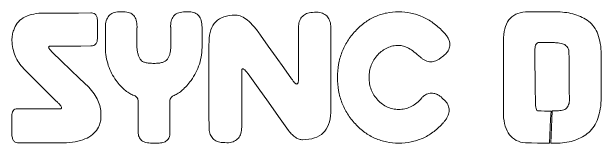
# Model space of a CAD drawing. Header units: millimetres. Extents: x 8 to 95, y 4 to 126.
# Drawn here: x 84.06 to 92.55, y 42.57 to 44.46 of the extents above; entities that cross this region are included whole.
import ezdxf

# ---------------------------------------------------------------- set-up
doc = ezdxf.new("R2010")
doc.units = ezdxf.units.MM
doc.header["$MEASUREMENT"] = 0
doc.layers.add('text outlines', color=7, linetype='Continuous', lineweight=0)

# ---------------------------------------------------------------- blocks, each defined once
blk = doc.blocks.new('Block_4')
at = {"layer": 'text outlines', "color": 7, "lineweight": 9}
for points, knots in [([(84.6148, 43.9636), (84.6103, 43.9634), (84.6063, 43.9629), (84.6029, 43.9622), (84.5995, 43.9614), (84.5966, 43.9603), (84.5944, 43.9589), (84.5921, 43.9575), (84.5904, 43.9558), (84.5893, 43.9538), (84.5882, 43.9517), (84.5876, 43.9494), (84.5876, 43.9467), (84.5876, 43.943), (84.5887, 43.9387), (84.5909, 43.9339), (84.5931, 43.9291), (84.5964, 43.9237), (84.6007, 43.9177), (84.6051, 43.9117), (84.6106, 43.9051), (84.6171, 43.898), (84.6236, 43.8908), (84.6313, 43.8831), (84.64, 43.8747), (84.64, 43.8747), (84.7716, 43.7485), (84.7716, 43.7485), (84.7716, 43.7485), (84.9032, 43.6224), (84.9032, 43.6224), (84.9032, 43.6224), (85.0348, 43.4962), (85.0348, 43.4962), (85.0348, 43.4962), (85.1664, 43.37), (85.1664, 43.37), (85.1955, 43.3392), (85.221, 43.308), (85.2428, 43.2765), (85.2646, 43.245), (85.2828, 43.2131), (85.2974, 43.1809), (85.3119, 43.1487), (85.3228, 43.1162), (85.3301, 43.0833), (85.3374, 43.0505), (85.341, 43.0173), (85.341, 42.9838), (85.341, 42.9838), (85.341, 42.9823), (85.341, 42.9823), (85.341, 42.9823), (85.341, 42.9807), (85.341, 42.9807), (85.341, 42.9807), (85.341, 42.9792), (85.341, 42.9792), (85.341, 42.9792), (85.341, 42.9776), (85.341, 42.9776), (85.341, 42.9776), (85.3408, 42.9665), (85.3408, 42.9665), (85.3408, 42.9665), (85.3405, 42.9554), (85.3405, 42.9554), (85.3405, 42.9554), (85.3403, 42.9443), (85.3403, 42.9443), (85.3403, 42.9443), (85.34, 42.9332), (85.34, 42.9332), (85.34, 42.9212), (85.3393, 42.9094), (85.3379, 42.8978), (85.3365, 42.8861), (85.3345, 42.8747), (85.3317, 42.8634), (85.3289, 42.8521), (85.3253, 42.841), (85.3211, 42.8301), (85.3169, 42.8191), (85.3119, 42.8084), (85.3062, 42.7978), (85.2894, 42.7639), (85.2671, 42.7338), (85.2395, 42.7075), (85.2119, 42.6811), (85.179, 42.6585), (85.1407, 42.6396), (85.1024, 42.6208), (85.0587, 42.6057), (85.0097, 42.5943), (84.9607, 42.5829), (84.9064, 42.5753), (84.8467, 42.5714), (84.8467, 42.5714), (84.6723, 42.5717), (84.6723, 42.5717), (84.6723, 42.5717), (84.4979, 42.5719), (84.4979, 42.5719), (84.4979, 42.5719), (84.3234, 42.5722), (84.3234, 42.5722), (84.3234, 42.5722), (84.149, 42.5725), (84.149, 42.5725), (84.149, 42.5725), (84.1466, 42.5725), (84.1466, 42.5725), (84.1466, 42.5725), (84.1442, 42.5725), (84.1442, 42.5725), (84.1442, 42.5725), (84.1418, 42.5725), (84.1418, 42.5725), (84.1418, 42.5725), (84.1394, 42.5725), (84.1394, 42.5725), (84.1256, 42.5725), (84.1135, 42.5756), (84.1032, 42.5818), (84.0928, 42.5881), (84.0841, 42.5975), (84.0772, 42.61), (84.0703, 42.6225), (84.0651, 42.6381), (84.0616, 42.6569), (84.0581, 42.6757), (84.0564, 42.6976), (84.0564, 42.7227), (84.0564, 42.7227), (84.0564, 42.7774), (84.0564, 42.7774), (84.0564, 42.7774), (84.0564, 42.8322), (84.0564, 42.8322), (84.0564, 42.8322), (84.0564, 42.887), (84.0564, 42.887), (84.0564, 42.887), (84.0564, 42.9418), (84.0564, 42.9418), (84.0564, 42.9617), (84.058, 42.9791), (84.0614, 42.994), (84.0648, 43.009), (84.0698, 43.0214), (84.0765, 43.0314), (84.0832, 43.0414), (84.0915, 43.0488), (84.1016, 43.0538), (84.1116, 43.0588), (84.1233, 43.0613), (84.1366, 43.0613), (84.1366, 43.0613), (84.1408, 43.0613), (84.1408, 43.0613), (84.1408, 43.0613), (84.1449, 43.0613), (84.1449, 43.0613), (84.1449, 43.0613), (84.149, 43.0613), (84.149, 43.0613), (84.149, 43.0613), (84.1532, 43.0613), (84.1532, 43.0613), (84.1532, 43.0613), (84.3031, 43.0611), (84.3031, 43.0611), (84.3031, 43.0611), (84.4531, 43.0608), (84.4531, 43.0608), (84.4531, 43.0608), (84.603, 43.0605), (84.603, 43.0605), (84.603, 43.0605), (84.753, 43.0603), (84.753, 43.0603), (84.7565, 43.0605), (84.7596, 43.0609), (84.7622, 43.0617), (84.7648, 43.0624), (84.767, 43.0634), (84.7688, 43.0647), (84.7705, 43.066), (84.7718, 43.0676), (84.7727, 43.0695), (84.7736, 43.0714), (84.774, 43.0736), (84.774, 43.0761), (84.774, 43.0805), (84.7723, 43.0858), (84.7691, 43.092), (84.7658, 43.0982), (84.7608, 43.1053), (84.7543, 43.1133), (84.7477, 43.1214), (84.7394, 43.1303), (84.7295, 43.1401), (84.7196, 43.1499), (84.708, 43.1606), (84.6947, 43.1723), (84.6947, 43.1723), (84.5781, 43.2886), (84.5781, 43.2886), (84.5781, 43.2886), (84.4615, 43.405), (84.4615, 43.405), (84.4615, 43.405), (84.3449, 43.5213), (84.3449, 43.5213), (84.3449, 43.5213), (84.2283, 43.6377), (84.2283, 43.6377), (84.2016, 43.6652), (84.178, 43.6944), (84.1576, 43.7251), (84.1372, 43.7558), (84.1199, 43.7881), (84.1058, 43.822), (84.0916, 43.8558), (84.0806, 43.8913), (84.0727, 43.9283), (84.0648, 43.9654), (84.0601, 44.004), (84.0584, 44.0442), (84.0584, 44.0581), (84.059, 44.0716), (84.06, 44.0848), (84.061, 44.0979), (84.0626, 44.1107), (84.0647, 44.1232), (84.0668, 44.1356), (84.0694, 44.1477), (84.0725, 44.1594), (84.0757, 44.1711), (84.0794, 44.1824), (84.0836, 44.1934), (84.0958, 44.2311), (84.1134, 44.2645), (84.1363, 44.2936), (84.1592, 44.3226), (84.1875, 44.3474), (84.2211, 44.3678), (84.2548, 44.3883), (84.2938, 44.4044), (84.3381, 44.4162), (84.3825, 44.428), (84.4322, 44.4355), (84.4873, 44.4387), (84.4873, 44.4387), (84.6641, 44.4389), (84.6641, 44.4389), (84.6641, 44.4389), (84.8408, 44.4392), (84.8408, 44.4392), (84.8408, 44.4392), (85.0175, 44.4394), (85.0175, 44.4394), (85.0175, 44.4394), (85.1943, 44.4397), (85.1943, 44.4397), (85.1943, 44.4397), (85.197, 44.4397), (85.197, 44.4397), (85.197, 44.4397), (85.1996, 44.4397), (85.1996, 44.4397), (85.1996, 44.4397), (85.2023, 44.4397), (85.2023, 44.4397), (85.2023, 44.4397), (85.205, 44.4397), (85.205, 44.4397), (85.2193, 44.4397), (85.2318, 44.4374), (85.2425, 44.4327), (85.2532, 44.4281), (85.2622, 44.4211), (85.2693, 44.4118), (85.2764, 44.4024), (85.2818, 44.3908), (85.2854, 44.3768), (85.289, 44.3628), (85.2907, 44.3464), (85.2907, 44.3277), (85.2907, 44.3277), (85.2907, 44.3238), (85.2907, 44.3238), (85.2907, 44.3238), (85.2907, 44.3198), (85.2907, 44.3198), (85.2907, 44.3198), (85.2907, 44.3159), (85.2907, 44.3159), (85.2907, 44.3159), (85.2907, 44.3119), (85.2907, 44.3119), (85.2907, 44.3119), (85.2906, 44.2595), (85.2906, 44.2595), (85.2906, 44.2595), (85.2904, 44.2072), (85.2904, 44.2072), (85.2904, 44.2072), (85.2902, 44.1548), (85.2902, 44.1548), (85.2902, 44.1548), (85.2901, 44.1024), (85.2901, 44.1024), (85.2901, 44.1005), (85.2902, 44.0985), (85.2903, 44.0966), (85.2904, 44.0947), (85.2905, 44.0928), (85.2905, 44.091), (85.2906, 44.0891), (85.2906, 44.0873), (85.2907, 44.0855), (85.2907, 44.0837), (85.2907, 44.0818), (85.2907, 44.08), (85.2907, 44.0608), (85.2888, 44.044), (85.2848, 44.0296), (85.2808, 44.0152), (85.2749, 44.0031), (85.2669, 43.9935), (85.259, 43.9839), (85.249, 43.9767), (85.2371, 43.9719), (85.2252, 43.967), (85.2113, 43.9646), (85.1953, 43.9646), (85.1953, 43.9646), (85.0502, 43.9644), (85.0502, 43.9644), (85.0502, 43.9644), (84.9051, 43.9641), (84.9051, 43.9641), (84.9051, 43.9641), (84.7599, 43.9639), (84.7599, 43.9639), (84.7599, 43.9639), (84.6148, 43.9636), (84.6148, 43.9636)], [0, 0, 0, 0, 1, 1, 1, 2, 2, 2, 3, 3, 3, 4, 4, 4, 5, 5, 5, 6, 6, 6, 7, 7, 7, 8, 8, 8, 9, 9, 9, 10, 10, 10, 11, 11, 11, 12, 12, 12, 13, 13, 13, 14, 14, 14, 15, 15, 15, 16, 16, 16, 17, 17, 17, 18, 18, 18, 19, 19, 19, 20, 20, 20, 21, 21, 21, 22, 22, 22, 23, 23, 23, 24, 24, 24, 25, 25, 25, 26, 26, 26, 27, 27, 27, 28, 28, 28, 29, 29, 29, 30, 30, 30, 31, 31, 31, 32, 32, 32, 33, 33, 33, 34, 34, 34, 35, 35, 35, 36, 36, 36, 37, 37, 37, 38, 38, 38, 39, 39, 39, 40, 40, 40, 41, 41, 41, 42, 42, 42, 43, 43, 43, 44, 44, 44, 45, 45, 45, 46, 46, 46, 47, 47, 47, 48, 48, 48, 49, 49, 49, 50, 50, 50, 51, 51, 51, 52, 52, 52, 53, 53, 53, 54, 54, 54, 55, 55, 55, 56, 56, 56, 57, 57, 57, 58, 58, 58, 59, 59, 59, 60, 60, 60, 61, 61, 61, 62, 62, 62, 63, 63, 63, 64, 64, 64, 65, 65, 65, 66, 66, 66, 67, 67, 67, 68, 68, 68, 69, 69, 69, 70, 70, 70, 71, 71, 71, 72, 72, 72, 73, 73, 73, 74, 74, 74, 75, 75, 75, 76, 76, 76, 77, 77, 77, 78, 78, 78, 79, 79, 79, 80, 80, 80, 81, 81, 81, 82, 82, 82, 83, 83, 83, 84, 84, 84, 85, 85, 85, 86, 86, 86, 87, 87, 87, 88, 88, 88, 89, 89, 89, 90, 90, 90, 91, 91, 91, 92, 92, 92, 93, 93, 93, 94, 94, 94, 95, 95, 95, 96, 96, 96, 97, 97, 97, 98, 98, 98, 99, 99, 99, 100, 100, 100, 101, 101, 101, 102, 102, 102, 103, 103, 103, 104, 104, 104, 105, 105, 105, 106, 106, 106, 107, 107, 107, 108, 108, 108, 109, 109, 109, 110, 110, 110, 111, 111, 111, 112, 112, 112, 113, 113, 113, 114, 114, 114, 115, 115, 115, 116, 116, 116, 116]), ([(86.079, 42.5659), (86.0455, 42.5659), (86.0162, 42.5693), (85.9911, 42.5759), (85.966, 42.5826), (85.945, 42.5926), (85.9283, 42.6059), (85.9116, 42.6193), (85.899, 42.6359), (85.8907, 42.6559), (85.8823, 42.6759), (85.8781, 42.6992), (85.8781, 42.7258), (85.8781, 42.7258), (85.8781, 42.839), (85.8781, 42.839), (85.8781, 42.839), (85.8781, 42.9523), (85.8781, 42.9523), (85.8781, 42.9523), (85.8781, 43.0655), (85.8781, 43.0655), (85.8781, 43.0655), (85.8781, 43.1788), (85.8781, 43.1788), (85.877, 43.1886), (85.8746, 43.1976), (85.871, 43.2059), (85.8673, 43.2141), (85.8624, 43.2215), (85.8562, 43.2281), (85.85, 43.2347), (85.8425, 43.2405), (85.8338, 43.2455), (85.825, 43.2505), (85.815, 43.2547), (85.8037, 43.258), (85.7831, 43.2665), (85.7626, 43.2772), (85.7422, 43.2901), (85.7218, 43.3031), (85.7015, 43.3183), (85.6813, 43.3358), (85.6611, 43.3532), (85.641, 43.3729), (85.6209, 43.3949), (85.6009, 43.4169), (85.581, 43.4411), (85.5612, 43.4675), (85.5364, 43.5008), (85.5145, 43.5356), (85.4957, 43.572), (85.4768, 43.6083), (85.4609, 43.6461), (85.448, 43.6854), (85.435, 43.7247), (85.4251, 43.7655), (85.418, 43.8079), (85.411, 43.8502), (85.4069, 43.8941), (85.4058, 43.9395), (85.4058, 43.9395), (85.4058, 44.0119), (85.4058, 44.0119), (85.4058, 44.0119), (85.4058, 44.0843), (85.4058, 44.0843), (85.4058, 44.0843), (85.4058, 44.1568), (85.4058, 44.1568), (85.4058, 44.1568), (85.4058, 44.2292), (85.4058, 44.2292), (85.4058, 44.2669), (85.4099, 44.2999), (85.4182, 44.3282), (85.4265, 44.3565), (85.4389, 44.3801), (85.4555, 44.399), (85.472, 44.4178), (85.4927, 44.432), (85.5176, 44.4414), (85.5424, 44.4508), (85.5714, 44.4556), (85.6046, 44.4556), (85.6046, 44.4556), (85.6208, 44.4556), (85.6208, 44.4556), (85.6208, 44.4556), (85.637, 44.4556), (85.637, 44.4556), (85.637, 44.4556), (85.6532, 44.4556), (85.6532, 44.4556), (85.6532, 44.4556), (85.6694, 44.4556), (85.6694, 44.4556), (85.7014, 44.4556), (85.7294, 44.4511), (85.7535, 44.4422), (85.7775, 44.4332), (85.7975, 44.4199), (85.8135, 44.402), (85.8296, 44.3841), (85.8416, 44.3618), (85.8496, 44.3349), (85.8576, 44.3081), (85.8616, 44.2768), (85.8616, 44.2409), (85.8616, 44.2381), (85.8616, 44.2352), (85.8615, 44.2323), (85.8615, 44.2295), (85.8614, 44.2266), (85.8613, 44.2237), (85.8613, 44.2207), (85.8611, 44.2178), (85.861, 44.2149), (85.8609, 44.212), (85.8607, 44.2091), (85.8606, 44.2061), (85.8606, 44.2061), (85.8606, 44.1429), (85.8606, 44.1429), (85.8606, 44.1429), (85.8606, 44.0797), (85.8606, 44.0797), (85.8606, 44.0797), (85.8606, 44.0165), (85.8606, 44.0165), (85.8606, 44.0165), (85.8606, 43.9533), (85.8606, 43.9533), (85.8613, 43.9336), (85.8629, 43.915), (85.8655, 43.8973), (85.8681, 43.8797), (85.8716, 43.863), (85.8761, 43.8473), (85.8806, 43.8316), (85.8861, 43.8169), (85.8925, 43.8031), (85.8989, 43.7894), (85.9063, 43.7766), (85.9147, 43.7648), (85.9208, 43.7564), (85.9293, 43.749), (85.9404, 43.7427), (85.9514, 43.7363), (85.9649, 43.7311), (85.9808, 43.7268), (85.9968, 43.7226), (86.0152, 43.7194), (86.0361, 43.7173), (86.057, 43.7152), (86.0804, 43.7142), (86.1062, 43.7142), (86.1309, 43.7142), (86.1534, 43.7153), (86.1737, 43.7176), (86.194, 43.7199), (86.2121, 43.7233), (86.2279, 43.7279), (86.2437, 43.7324), (86.2574, 43.7381), (86.2688, 43.745), (86.2802, 43.7518), (86.2894, 43.7598), (86.2964, 43.7689), (86.3044, 43.7797), (86.3115, 43.7913), (86.3176, 43.8038), (86.3238, 43.8163), (86.329, 43.8297), (86.3332, 43.8439), (86.3375, 43.8581), (86.3408, 43.8732), (86.3432, 43.8891), (86.3455, 43.905), (86.3469, 43.9218), (86.3474, 43.9395), (86.3474, 43.9395), (86.3474, 44.0064), (86.3474, 44.0064), (86.3474, 44.0064), (86.3474, 44.0733), (86.3474, 44.0733), (86.3474, 44.0733), (86.3474, 44.1402), (86.3474, 44.1402), (86.3474, 44.1402), (86.3474, 44.2072), (86.3474, 44.2072), (86.3473, 44.2112), (86.3472, 44.2152), (86.3471, 44.2192), (86.347, 44.2231), (86.3469, 44.2271), (86.3469, 44.2309), (86.3468, 44.2348), (86.3468, 44.2386), (86.3467, 44.2424), (86.3467, 44.2462), (86.3467, 44.25), (86.3467, 44.2537), (86.3467, 44.2873), (86.351, 44.3168), (86.3597, 44.342), (86.3684, 44.3673), (86.3814, 44.3883), (86.3988, 44.4051), (86.4162, 44.4219), (86.4379, 44.4346), (86.464, 44.443), (86.49, 44.4514), (86.5204, 44.4556), (86.5551, 44.4556), (86.5551, 44.4556), (86.5698, 44.4556), (86.5698, 44.4556), (86.5698, 44.4556), (86.5846, 44.4556), (86.5846, 44.4556), (86.5846, 44.4556), (86.5993, 44.4556), (86.5993, 44.4556), (86.5993, 44.4556), (86.614, 44.4556), (86.614, 44.4556), (86.6448, 44.4556), (86.6717, 44.4509), (86.6947, 44.4417), (86.7178, 44.4324), (86.7371, 44.4185), (86.7525, 44.4), (86.7679, 44.3815), (86.7794, 44.3583), (86.7871, 44.3306), (86.7948, 44.3028), (86.7987, 44.2704), (86.7987, 44.2333), (86.7987, 44.2333), (86.7987, 44.2265), (86.7987, 44.2265), (86.7987, 44.2265), (86.7987, 44.2197), (86.7987, 44.2197), (86.7987, 44.2197), (86.7987, 44.2129), (86.7987, 44.2129), (86.7987, 44.2129), (86.7987, 44.2061), (86.7987, 44.2061), (86.7987, 44.2061), (86.7991, 44.1497), (86.7991, 44.1497), (86.7991, 44.1497), (86.7995, 44.0933), (86.7995, 44.0933), (86.7995, 44.0933), (86.8, 44.0369), (86.8, 44.0369), (86.8, 44.0369), (86.8004, 43.9805), (86.8004, 43.9805), (86.8004, 43.931), (86.797, 43.8832), (86.7904, 43.8371), (86.7837, 43.791), (86.7737, 43.7466), (86.7603, 43.704), (86.747, 43.6613), (86.7303, 43.6204), (86.7103, 43.5811), (86.6903, 43.5419), (86.6669, 43.5044), (86.6402, 43.4685), (86.6198, 43.4407), (86.5994, 43.4154), (86.579, 43.3925), (86.5587, 43.3696), (86.5383, 43.3493), (86.518, 43.3314), (86.4977, 43.3135), (86.4774, 43.2981), (86.4572, 43.2852), (86.437, 43.2723), (86.4168, 43.2618), (86.3966, 43.2539), (86.3878, 43.2512), (86.3799, 43.2475), (86.3729, 43.2427), (86.3659, 43.2378), (86.3598, 43.2319), (86.3545, 43.225), (86.3493, 43.218), (86.345, 43.2099), (86.3415, 43.2008), (86.3381, 43.1917), (86.3356, 43.1815), (86.3339, 43.1702), (86.3339, 43.1702), (86.3344, 43.0588), (86.3344, 43.0588), (86.3344, 43.0588), (86.335, 42.9475), (86.335, 42.9475), (86.335, 42.9475), (86.3355, 42.8361), (86.3355, 42.8361), (86.3355, 42.8361), (86.336, 42.7247), (86.336, 42.7247), (86.336, 42.7247), (86.336, 42.7221), (86.336, 42.7221), (86.336, 42.7221), (86.336, 42.7194), (86.336, 42.7194), (86.336, 42.7194), (86.336, 42.7167), (86.336, 42.7167), (86.336, 42.7167), (86.336, 42.7141), (86.336, 42.7141), (86.336, 42.6894), (86.3323, 42.6679), (86.3248, 42.6493), (86.3174, 42.6308), (86.3062, 42.6154), (86.2913, 42.603), (86.2764, 42.5907), (86.2578, 42.5814), (86.2354, 42.5752), (86.2131, 42.569), (86.187, 42.5659), (86.1572, 42.5659), (86.1572, 42.5659), (86.1376, 42.5659), (86.1376, 42.5659), (86.1376, 42.5659), (86.1181, 42.5659), (86.1181, 42.5659), (86.1181, 42.5659), (86.0985, 42.5659), (86.0985, 42.5659), (86.0985, 42.5659), (86.079, 42.5659), (86.079, 42.5659)], [0, 0, 0, 0, 1, 1, 1, 2, 2, 2, 3, 3, 3, 4, 4, 4, 5, 5, 5, 6, 6, 6, 7, 7, 7, 8, 8, 8, 9, 9, 9, 10, 10, 10, 11, 11, 11, 12, 12, 12, 13, 13, 13, 14, 14, 14, 15, 15, 15, 16, 16, 16, 17, 17, 17, 18, 18, 18, 19, 19, 19, 20, 20, 20, 21, 21, 21, 22, 22, 22, 23, 23, 23, 24, 24, 24, 25, 25, 25, 26, 26, 26, 27, 27, 27, 28, 28, 28, 29, 29, 29, 30, 30, 30, 31, 31, 31, 32, 32, 32, 33, 33, 33, 34, 34, 34, 35, 35, 35, 36, 36, 36, 37, 37, 37, 38, 38, 38, 39, 39, 39, 40, 40, 40, 41, 41, 41, 42, 42, 42, 43, 43, 43, 44, 44, 44, 45, 45, 45, 46, 46, 46, 47, 47, 47, 48, 48, 48, 49, 49, 49, 50, 50, 50, 51, 51, 51, 52, 52, 52, 53, 53, 53, 54, 54, 54, 55, 55, 55, 56, 56, 56, 57, 57, 57, 58, 58, 58, 59, 59, 59, 60, 60, 60, 61, 61, 61, 62, 62, 62, 63, 63, 63, 64, 64, 64, 65, 65, 65, 66, 66, 66, 67, 67, 67, 68, 68, 68, 69, 69, 69, 70, 70, 70, 71, 71, 71, 72, 72, 72, 73, 73, 73, 74, 74, 74, 75, 75, 75, 76, 76, 76, 77, 77, 77, 78, 78, 78, 79, 79, 79, 80, 80, 80, 81, 81, 81, 82, 82, 82, 83, 83, 83, 84, 84, 84, 85, 85, 85, 86, 86, 86, 87, 87, 87, 88, 88, 88, 89, 89, 89, 90, 90, 90, 91, 91, 91, 92, 92, 92, 93, 93, 93, 94, 94, 94, 95, 95, 95, 96, 96, 96, 97, 97, 97, 98, 98, 98, 99, 99, 99, 100, 100, 100, 101, 101, 101, 102, 102, 102, 103, 103, 103, 104, 104, 104, 105, 105, 105, 106, 106, 106, 107, 107, 107, 108, 108, 108, 109, 109, 109, 110, 110, 110, 111, 111, 111, 112, 112, 112, 113, 113, 113, 114, 114, 114, 115, 115, 115, 116, 116, 116, 116]), ([(88.6552, 43.0052), (88.6526, 42.9406), (88.6422, 42.884), (88.624, 42.8355), (88.6057, 42.7869), (88.5796, 42.7464), (88.5457, 42.7139), (88.5118, 42.6814), (88.4701, 42.6569), (88.4205, 42.6404), (88.3709, 42.6239), (88.3136, 42.6154), (88.2484, 42.6148), (88.232, 42.6148), (88.2155, 42.6176), (88.199, 42.623), (88.1824, 42.6285), (88.1657, 42.6367), (88.149, 42.6476), (88.1322, 42.6585), (88.1154, 42.6722), (88.0985, 42.6885), (88.0816, 42.7049), (88.0646, 42.724), (88.0475, 42.7458), (88.0475, 42.7458), (87.9014, 42.9506), (87.9014, 42.9506), (87.9014, 42.9506), (87.7554, 43.1554), (87.7554, 43.1554), (87.7554, 43.1554), (87.6093, 43.3602), (87.6093, 43.3602), (87.6093, 43.3602), (87.4632, 43.565), (87.4632, 43.565), (87.4538, 43.5771), (87.4452, 43.5878), (87.4373, 43.5968), (87.4294, 43.6059), (87.4223, 43.6135), (87.4159, 43.6196), (87.4094, 43.6256), (87.4038, 43.6301), (87.3988, 43.6332), (87.3938, 43.6362), (87.3896, 43.6377), (87.3861, 43.6377), (87.3841, 43.6377), (87.3823, 43.6372), (87.3808, 43.6363), (87.3793, 43.6354), (87.378, 43.6341), (87.377, 43.6322), (87.3759, 43.6304), (87.3751, 43.6281), (87.3745, 43.6253), (87.3739, 43.6226), (87.3735, 43.6193), (87.3733, 43.6156), (87.3733, 43.6156), (87.3726, 43.4107), (87.3726, 43.4107), (87.3726, 43.4107), (87.3719, 43.2057), (87.3719, 43.2057), (87.3719, 43.2057), (87.3712, 43.0007), (87.3712, 43.0007), (87.3712, 43.0007), (87.3705, 42.7957), (87.3705, 42.7957), (87.3704, 42.7624), (87.3663, 42.7327), (87.3584, 42.7068), (87.3505, 42.6808), (87.3387, 42.6585), (87.323, 42.6399), (87.3073, 42.6213), (87.2877, 42.6064), (87.2642, 42.5951), (87.2407, 42.5839), (87.2134, 42.5763), (87.1821, 42.5725), (87.1821, 42.5725), (87.1557, 42.573), (87.1557, 42.573), (87.1557, 42.573), (87.1294, 42.5735), (87.1294, 42.5735), (87.1294, 42.5735), (87.103, 42.574), (87.103, 42.574), (87.103, 42.574), (87.0767, 42.5745), (87.0767, 42.5745), (87.0476, 42.58), (87.0221, 42.5886), (87.0001, 42.6004), (86.9782, 42.6122), (86.9599, 42.6272), (86.9452, 42.6453), (86.9304, 42.6635), (86.9193, 42.6849), (86.9118, 42.7094), (86.9042, 42.734), (86.9003, 42.7617), (86.8999, 42.7926), (86.8999, 42.7926), (86.8993, 42.9677), (86.8993, 42.9677), (86.8993, 42.9677), (86.8986, 43.1428), (86.8986, 43.1428), (86.8986, 43.1428), (86.8979, 43.3179), (86.8979, 43.3179), (86.8979, 43.3179), (86.8972, 43.493), (86.8972, 43.493), (86.8972, 43.493), (86.8972, 43.498), (86.8972, 43.498), (86.8972, 43.498), (86.8972, 43.503), (86.8972, 43.503), (86.8972, 43.503), (86.8972, 43.508), (86.8972, 43.508), (86.8972, 43.508), (86.8972, 43.513), (86.8972, 43.513), (86.8972, 43.5359), (86.8972, 43.5638), (86.8973, 43.5968), (86.8974, 43.6298), (86.8976, 43.6678), (86.8978, 43.7109), (86.8979, 43.7539), (86.8982, 43.802), (86.8985, 43.8551), (86.8988, 43.9082), (86.8992, 43.9663), (86.8996, 44.0294), (86.9, 44.0925), (86.9083, 44.1478), (86.9243, 44.1951), (86.9403, 44.2424), (86.9642, 44.2819), (86.9958, 44.3134), (87.0275, 44.3449), (87.0669, 44.3686), (87.1142, 44.3844), (87.1615, 44.4001), (87.2166, 44.408), (87.2796, 44.408), (87.2796, 44.408), (87.2816, 44.408), (87.2816, 44.408), (87.2816, 44.408), (87.2836, 44.408), (87.2836, 44.408), (87.2836, 44.408), (87.2855, 44.408), (87.2855, 44.408), (87.2855, 44.408), (87.2875, 44.408), (87.2875, 44.408), (87.3139, 44.408), (87.3411, 44.402), (87.369, 44.3899), (87.397, 44.3779), (87.4258, 44.3598), (87.4554, 44.3356), (87.485, 44.3115), (87.5154, 44.2813), (87.5467, 44.2451), (87.5779, 44.2089), (87.6099, 44.1666), (87.6427, 44.1183), (87.6427, 44.1183), (87.7545, 43.962), (87.7545, 43.962), (87.7545, 43.962), (87.8663, 43.8056), (87.8663, 43.8056), (87.8663, 43.8056), (87.9781, 43.6493), (87.9781, 43.6493), (87.9781, 43.6493), (88.0899, 43.493), (88.0899, 43.493), (88.0983, 43.4802), (88.1062, 43.4691), (88.1135, 43.4596), (88.1209, 43.4501), (88.1277, 43.4421), (88.1339, 43.4358), (88.1402, 43.4295), (88.1459, 43.4247), (88.1512, 43.4216), (88.1564, 43.4184), (88.1611, 43.4169), (88.1653, 43.4169), (88.1684, 43.4169), (88.1712, 43.4177), (88.1737, 43.4195), (88.1761, 43.4213), (88.1783, 43.424), (88.1801, 43.4275), (88.182, 43.4311), (88.1835, 43.4356), (88.1848, 43.441), (88.1861, 43.4464), (88.187, 43.4527), (88.1877, 43.4599), (88.1877, 43.4599), (88.1882, 43.6525), (88.1882, 43.6525), (88.1882, 43.6525), (88.1886, 43.8451), (88.1886, 43.8451), (88.1886, 43.8451), (88.189, 44.0377), (88.189, 44.0377), (88.189, 44.0377), (88.1894, 44.2302), (88.1894, 44.2302), (88.1898, 44.2612), (88.1937, 44.2889), (88.2013, 44.3134), (88.2088, 44.3379), (88.2199, 44.3592), (88.2347, 44.3774), (88.2494, 44.3955), (88.2677, 44.4105), (88.2896, 44.4223), (88.3116, 44.4342), (88.3371, 44.4428), (88.3662, 44.4483), (88.3662, 44.4483), (88.3925, 44.4488), (88.3925, 44.4488), (88.3925, 44.4488), (88.4189, 44.4494), (88.4189, 44.4494), (88.4189, 44.4494), (88.4452, 44.4499), (88.4452, 44.4499), (88.4452, 44.4499), (88.4716, 44.4504), (88.4716, 44.4504), (88.502, 44.4467), (88.5286, 44.4393), (88.5515, 44.4282), (88.5744, 44.4171), (88.5935, 44.4022), (88.6088, 44.3837), (88.6241, 44.3652), (88.6356, 44.343), (88.6433, 44.3171), (88.6511, 44.2911), (88.6551, 44.2615), (88.6552, 44.2282), (88.6552, 44.2282), (88.6552, 43.9224), (88.6552, 43.9224), (88.6552, 43.9224), (88.6552, 43.6167), (88.6552, 43.6167), (88.6552, 43.6167), (88.6552, 43.3109), (88.6552, 43.3109), (88.6552, 43.3109), (88.6552, 43.0052), (88.6552, 43.0052)], [0, 0, 0, 0, 1, 1, 1, 2, 2, 2, 3, 3, 3, 4, 4, 4, 5, 5, 5, 6, 6, 6, 7, 7, 7, 8, 8, 8, 9, 9, 9, 10, 10, 10, 11, 11, 11, 12, 12, 12, 13, 13, 13, 14, 14, 14, 15, 15, 15, 16, 16, 16, 17, 17, 17, 18, 18, 18, 19, 19, 19, 20, 20, 20, 21, 21, 21, 22, 22, 22, 23, 23, 23, 24, 24, 24, 25, 25, 25, 26, 26, 26, 27, 27, 27, 28, 28, 28, 29, 29, 29, 30, 30, 30, 31, 31, 31, 32, 32, 32, 33, 33, 33, 34, 34, 34, 35, 35, 35, 36, 36, 36, 37, 37, 37, 38, 38, 38, 39, 39, 39, 40, 40, 40, 41, 41, 41, 42, 42, 42, 43, 43, 43, 44, 44, 44, 45, 45, 45, 46, 46, 46, 47, 47, 47, 48, 48, 48, 49, 49, 49, 50, 50, 50, 51, 51, 51, 52, 52, 52, 53, 53, 53, 54, 54, 54, 55, 55, 55, 56, 56, 56, 57, 57, 57, 58, 58, 58, 59, 59, 59, 60, 60, 60, 61, 61, 61, 62, 62, 62, 63, 63, 63, 64, 64, 64, 65, 65, 65, 66, 66, 66, 67, 67, 67, 68, 68, 68, 69, 69, 69, 70, 70, 70, 71, 71, 71, 72, 72, 72, 73, 73, 73, 74, 74, 74, 75, 75, 75, 76, 76, 76, 77, 77, 77, 78, 78, 78, 79, 79, 79, 80, 80, 80, 81, 81, 81, 82, 82, 82, 83, 83, 83, 84, 84, 84, 85, 85, 85, 86, 86, 86, 87, 87, 87, 88, 88, 88, 89, 89, 89, 90, 90, 90, 91, 91, 91, 92, 92, 92, 92]), ([(90.3009, 42.8887), (90.2962, 42.8829), (90.2919, 42.8775), (90.2879, 42.8727), (90.2839, 42.8679), (90.2803, 42.8636), (90.2771, 42.8598), (90.2739, 42.856), (90.2711, 42.8527), (90.2686, 42.85), (90.2662, 42.8472), (90.2641, 42.845), (90.2624, 42.8432), (90.219, 42.7971), (90.1735, 42.7567), (90.1257, 42.722), (90.0779, 42.6874), (90.0279, 42.6585), (89.9756, 42.6353), (89.9233, 42.6122), (89.8689, 42.5949), (89.8121, 42.5833), (89.7554, 42.5717), (89.6965, 42.5659), (89.6354, 42.5659), (89.5742, 42.5659), (89.5153, 42.5717), (89.4586, 42.5832), (89.402, 42.5948), (89.3475, 42.6121), (89.2954, 42.6351), (89.2432, 42.6582), (89.1933, 42.687), (89.1456, 42.7216), (89.0979, 42.7562), (89.0525, 42.7965), (89.0094, 42.8426), (88.9662, 42.8887), (88.9285, 42.9373), (88.8961, 42.9882), (88.8638, 43.0391), (88.8368, 43.0924), (88.8153, 43.1481), (88.7937, 43.2037), (88.7776, 43.2618), (88.7668, 43.3223), (88.756, 43.3828), (88.7507, 43.4456), (88.7507, 43.5109), (88.7507, 43.5763), (88.756, 43.6393), (88.7668, 43.6998), (88.7776, 43.7604), (88.7937, 43.8186), (88.8153, 43.8744), (88.8368, 43.9301), (88.8638, 43.9835), (88.8961, 44.0344), (88.9285, 44.0854), (88.9662, 44.1339), (89.0094, 44.1799), (89.0525, 44.2261), (89.0979, 44.2665), (89.1456, 44.3011), (89.1933, 44.3357), (89.2432, 44.3645), (89.2954, 44.3875), (89.3475, 44.4106), (89.402, 44.4278), (89.4586, 44.4393), (89.5153, 44.4508), (89.5742, 44.4566), (89.6354, 44.4566), (89.6957, 44.4564), (89.7542, 44.4504), (89.8109, 44.4386), (89.8675, 44.4268), (89.9222, 44.4092), (89.9751, 44.3858), (90.028, 44.3624), (90.079, 44.3331), (90.1282, 44.2981), (90.1773, 44.263), (90.2246, 44.2221), (90.2699, 44.1755), (90.2867, 44.1587), (90.3013, 44.1421), (90.3139, 44.1257), (90.3264, 44.1094), (90.3369, 44.0932), (90.3453, 44.0772), (90.3537, 44.0613), (90.36, 44.0455), (90.3642, 44.03), (90.3684, 44.0144), (90.3705, 43.9991), (90.3705, 43.9839), (90.3705, 43.9719), (90.3692, 43.96), (90.3667, 43.9483), (90.3641, 43.9367), (90.3602, 43.9252), (90.355, 43.9139), (90.3499, 43.9026), (90.3434, 43.8915), (90.3357, 43.8806), (90.3279, 43.8697), (90.3189, 43.859), (90.3085, 43.8485), (90.3085, 43.8485), (90.2931, 43.8355), (90.2931, 43.8355), (90.2931, 43.8355), (90.2777, 43.8225), (90.2777, 43.8225), (90.2777, 43.8225), (90.2623, 43.8095), (90.2623, 43.8095), (90.2623, 43.8095), (90.2469, 43.7965), (90.2469, 43.7965), (90.2341, 43.7866), (90.2214, 43.7779), (90.2088, 43.7705), (90.1962, 43.7631), (90.1836, 43.757), (90.1712, 43.752), (90.1587, 43.7471), (90.1462, 43.7434), (90.1339, 43.7409), (90.1215, 43.7385), (90.1092, 43.7373), (90.097, 43.7373), (90.0838, 43.7373), (90.0708, 43.7387), (90.058, 43.7414), (90.0452, 43.7442), (90.0325, 43.7484), (90.02, 43.754), (90.0076, 43.7596), (89.9953, 43.7665), (89.9832, 43.7749), (89.9711, 43.7832), (89.9592, 43.793), (89.9475, 43.8041), (89.9168, 43.8323), (89.8873, 43.8569), (89.859, 43.878), (89.8307, 43.8992), (89.8036, 43.9168), (89.7776, 43.9309), (89.7516, 43.945), (89.7268, 43.9556), (89.7031, 43.9627), (89.6794, 43.9697), (89.6568, 43.9732), (89.6354, 43.9732), (89.6059, 43.9732), (89.5775, 43.9704), (89.5502, 43.9648), (89.5228, 43.9591), (89.4965, 43.9507), (89.4713, 43.9394), (89.446, 43.9281), (89.4219, 43.914), (89.3987, 43.8971), (89.3756, 43.8802), (89.3535, 43.8604), (89.3325, 43.8378), (89.3115, 43.8153), (89.2931, 43.7915), (89.2774, 43.7666), (89.2616, 43.7417), (89.2485, 43.7156), (89.238, 43.6883), (89.2275, 43.6611), (89.2196, 43.6327), (89.2143, 43.6031), (89.2091, 43.5735), (89.2064, 43.5428), (89.2064, 43.5109), (89.2064, 43.4793), (89.2091, 43.4489), (89.2143, 43.4196), (89.2196, 43.3903), (89.2274, 43.3621), (89.2379, 43.3351), (89.2484, 43.3081), (89.2615, 43.2823), (89.2772, 43.2575), (89.2929, 43.2328), (89.3113, 43.2092), (89.3322, 43.1867), (89.3531, 43.1642), (89.3751, 43.1446), (89.3982, 43.1277), (89.4213, 43.1108), (89.4455, 43.0967), (89.4707, 43.0855), (89.496, 43.0742), (89.5223, 43.0658), (89.5498, 43.0601), (89.5772, 43.0545), (89.6057, 43.0517), (89.6354, 43.0517), (89.665, 43.0517), (89.6937, 43.0546), (89.7215, 43.0606), (89.7492, 43.0665), (89.7761, 43.0755), (89.802, 43.0874), (89.8279, 43.0993), (89.8529, 43.1142), (89.877, 43.1321), (89.9011, 43.1499), (89.9242, 43.1708), (89.9464, 43.1946), (89.9474, 43.1953), (89.9487, 43.1965), (89.9503, 43.1981), (89.952, 43.1998), (89.9539, 43.2019), (89.9563, 43.2046), (89.9586, 43.2072), (89.9613, 43.2103), (89.9643, 43.2139), (89.9673, 43.2176), (89.9706, 43.2217), (89.9744, 43.2263), (89.9842, 43.2363), (89.9942, 43.2451), (90.0045, 43.2526), (90.0148, 43.2601), (90.0254, 43.2664), (90.0361, 43.2715), (90.0469, 43.2765), (90.058, 43.2803), (90.0693, 43.2828), (90.0805, 43.2854), (90.0921, 43.2866), (90.1039, 43.2866), (90.1152, 43.2866), (90.1266, 43.2855), (90.1381, 43.2831), (90.1497, 43.2808), (90.1614, 43.2773), (90.1732, 43.2726), (90.185, 43.268), (90.197, 43.2621), (90.2091, 43.2551), (90.2212, 43.2481), (90.2334, 43.2399), (90.2458, 43.2305), (90.2458, 43.2305), (90.2612, 43.2157), (90.2612, 43.2157), (90.2612, 43.2157), (90.2767, 43.2009), (90.2767, 43.2009), (90.2767, 43.2009), (90.2921, 43.186), (90.2921, 43.186), (90.2921, 43.186), (90.3075, 43.1712), (90.3075, 43.1712), (90.3164, 43.1608), (90.3241, 43.1503), (90.3308, 43.1396), (90.3375, 43.129), (90.343, 43.1183), (90.3475, 43.1074), (90.352, 43.0966), (90.3553, 43.0856), (90.3575, 43.0745), (90.3598, 43.0635), (90.3609, 43.0523), (90.3609, 43.041), (90.3609, 43.0289), (90.3596, 43.0166), (90.3571, 43.0042), (90.3546, 42.9918), (90.3509, 42.9792), (90.3459, 42.9665), (90.3409, 42.9539), (90.3347, 42.941), (90.3272, 42.9281), (90.3197, 42.9151), (90.3109, 42.902), (90.3009, 42.8887)], [0, 0, 0, 0, 1, 1, 1, 2, 2, 2, 3, 3, 3, 4, 4, 4, 5, 5, 5, 6, 6, 6, 7, 7, 7, 8, 8, 8, 9, 9, 9, 10, 10, 10, 11, 11, 11, 12, 12, 12, 13, 13, 13, 14, 14, 14, 15, 15, 15, 16, 16, 16, 17, 17, 17, 18, 18, 18, 19, 19, 19, 20, 20, 20, 21, 21, 21, 22, 22, 22, 23, 23, 23, 24, 24, 24, 25, 25, 25, 26, 26, 26, 27, 27, 27, 28, 28, 28, 29, 29, 29, 30, 30, 30, 31, 31, 31, 32, 32, 32, 33, 33, 33, 34, 34, 34, 35, 35, 35, 36, 36, 36, 37, 37, 37, 38, 38, 38, 39, 39, 39, 40, 40, 40, 41, 41, 41, 42, 42, 42, 43, 43, 43, 44, 44, 44, 45, 45, 45, 46, 46, 46, 47, 47, 47, 48, 48, 48, 49, 49, 49, 50, 50, 50, 51, 51, 51, 52, 52, 52, 53, 53, 53, 54, 54, 54, 55, 55, 55, 56, 56, 56, 57, 57, 57, 58, 58, 58, 59, 59, 59, 60, 60, 60, 61, 61, 61, 62, 62, 62, 63, 63, 63, 64, 64, 64, 65, 65, 65, 66, 66, 66, 67, 67, 67, 68, 68, 68, 69, 69, 69, 70, 70, 70, 71, 71, 71, 72, 72, 72, 73, 73, 73, 74, 74, 74, 75, 75, 75, 76, 76, 76, 77, 77, 77, 78, 78, 78, 79, 79, 79, 80, 80, 80, 81, 81, 81, 82, 82, 82, 83, 83, 83, 84, 84, 84, 85, 85, 85, 86, 86, 86, 87, 87, 87, 88, 88, 88, 89, 89, 89, 90, 90, 90, 91, 91, 91, 92, 92, 92, 93, 93, 93, 94, 94, 94, 95, 95, 95, 96, 96, 96, 96]), ([(92.3504, 44.335), (92.3199, 44.3553), (92.2874, 44.3731), (92.2532, 44.3883), (92.2189, 44.4035), (92.1827, 44.4162), (92.1448, 44.4263), (92.1068, 44.4364), (92.0669, 44.444), (92.0253, 44.449), (91.9836, 44.4541), (91.94, 44.4566), (91.8946, 44.4566), (91.8946, 44.4566), (91.7862, 44.4561), (91.7862, 44.4561), (91.7862, 44.4561), (91.6778, 44.4556), (91.6778, 44.4556), (91.6778, 44.4556), (91.5693, 44.455), (91.5693, 44.455), (91.5693, 44.455), (91.4609, 44.4545), (91.4609, 44.4545), (91.4079, 44.451), (91.3616, 44.4396), (91.3218, 44.4204), (91.2821, 44.4012), (91.249, 44.3741), (91.2225, 44.3392), (91.196, 44.3043), (91.1761, 44.2616), (91.1628, 44.211), (91.1496, 44.1604), (91.1429, 44.1019), (91.1429, 44.0356), (91.1429, 44.0356), (91.1429, 43.7708), (91.1429, 43.7708), (91.1429, 43.7708), (91.1429, 43.5061), (91.1429, 43.5061), (91.1429, 43.5061), (91.1429, 43.2413), (91.1429, 43.2413), (91.1429, 43.2413), (91.1429, 42.9766), (91.1429, 42.9766), (91.1464, 42.9138), (91.1556, 42.8582), (91.1705, 42.8099), (91.1855, 42.7615), (91.2062, 42.7203), (91.2327, 42.6864), (91.2592, 42.6525), (91.2914, 42.6258), (91.3294, 42.6062), (91.3675, 42.5867), (91.4113, 42.5744), (91.4609, 42.5694), (91.4609, 42.5694), (91.5476, 42.5684), (91.5476, 42.5684), (91.5476, 42.5684), (91.6343, 42.5674), (91.6343, 42.5674), (91.6343, 42.5674), (91.721, 42.5664), (91.721, 42.5664), (91.721, 42.5664), (91.8077, 42.5654), (91.8077, 42.5654), (91.8077, 42.5654), (91.8132, 42.6811), (91.8132, 42.6811), (91.8132, 42.6811), (91.8187, 42.7968), (91.8187, 42.7968), (91.8187, 42.7968), (91.8242, 42.9126), (91.8242, 42.9126), (91.8242, 42.9126), (91.8297, 43.0283), (91.8297, 43.0283), (91.8297, 43.0283), (91.7827, 43.0285), (91.7827, 43.0285), (91.7827, 43.0285), (91.7356, 43.0288), (91.7356, 43.0288), (91.7356, 43.0288), (91.6885, 43.029), (91.6885, 43.029), (91.6885, 43.029), (91.6414, 43.0293), (91.6414, 43.0293), (91.6357, 43.0293), (91.6306, 43.0322), (91.6262, 43.0381), (91.6218, 43.0439), (91.6181, 43.0527), (91.6151, 43.0643), (91.6121, 43.076), (91.6098, 43.0906), (91.6082, 43.1081), (91.6067, 43.1255), (91.6058, 43.1459), (91.6056, 43.1692), (91.6056, 43.1692), (91.6032, 43.3448), (91.6032, 43.3448), (91.6032, 43.3448), (91.6008, 43.5204), (91.6008, 43.5204), (91.6008, 43.5204), (91.5984, 43.696), (91.5984, 43.696), (91.5984, 43.696), (91.596, 43.8716), (91.596, 43.8716), (91.596, 43.8716), (91.596, 43.8748), (91.596, 43.8748), (91.596, 43.8748), (91.596, 43.878), (91.596, 43.878), (91.596, 43.878), (91.596, 43.8812), (91.596, 43.8812), (91.596, 43.8812), (91.596, 43.8844), (91.596, 43.8844), (91.5961, 43.9044), (91.5973, 43.9222), (91.5993, 43.9376), (91.6014, 43.953), (91.6044, 43.9661), (91.6084, 43.9769), (91.6123, 43.9876), (91.6172, 43.9961), (91.6231, 44.0022), (91.6289, 44.0083), (91.6358, 44.0121), (91.6435, 44.0135), (91.6435, 44.0135), (91.6961, 44.0135), (91.6961, 44.0135), (91.6961, 44.0135), (91.7487, 44.0135), (91.7487, 44.0135), (91.7487, 44.0135), (91.8014, 44.0135), (91.8014, 44.0135), (91.8014, 44.0135), (91.854, 44.0135), (91.854, 44.0135), (91.8729, 44.0132), (91.8906, 44.0123), (91.9072, 44.0109), (91.9239, 44.0095), (91.9394, 44.0075), (91.9538, 44.0051), (91.9682, 44.0026), (91.9815, 43.9996), (91.9937, 43.9961), (92.0059, 43.9925), (92.017, 43.9885), (92.0269, 43.9839), (92.0361, 43.9769), (92.0442, 43.9697), (92.0514, 43.9623), (92.0585, 43.955), (92.0646, 43.9476), (92.0698, 43.94), (92.0749, 43.9324), (92.0791, 43.9247), (92.0822, 43.9169), (92.0854, 43.909), (92.0875, 43.9011), (92.0886, 43.893), (92.0893, 43.7852), (92.0899, 43.6895), (92.0906, 43.6058), (92.0912, 43.5222), (92.0918, 43.4505), (92.0923, 43.3909), (92.0929, 43.3313), (92.0934, 43.2837), (92.0939, 43.2481), (92.0945, 43.2125), (92.095, 43.189), (92.0955, 43.1774), (92.0946, 43.1636), (92.0926, 43.1505), (92.0894, 43.1383), (92.0861, 43.1261), (92.0817, 43.1147), (92.0761, 43.1041), (92.0705, 43.0935), (92.0636, 43.0838), (92.0556, 43.0749), (92.0476, 43.066), (92.0384, 43.0579), (92.028, 43.0506), (92.018, 43.0473), (92.0071, 43.0443), (91.9952, 43.0418), (91.9834, 43.0392), (91.9706, 43.0371), (91.9569, 43.0353), (91.9432, 43.0335), (91.9286, 43.0322), (91.9131, 43.0312), (91.8975, 43.0302), (91.881, 43.0295), (91.8636, 43.0293), (91.8636, 43.0293), (91.8597, 43.0293), (91.8597, 43.0293), (91.8597, 43.0293), (91.8558, 43.0293), (91.8558, 43.0293), (91.8558, 43.0293), (91.852, 43.0293), (91.852, 43.0293), (91.852, 43.0293), (91.8481, 43.0293), (91.8481, 43.0293), (91.8481, 43.0293), (91.8425, 42.9136), (91.8425, 42.9136), (91.8425, 42.9136), (91.837, 42.7979), (91.837, 42.7979), (91.837, 42.7979), (91.8315, 42.6822), (91.8315, 42.6822), (91.8315, 42.6822), (91.826, 42.5665), (91.826, 42.5665), (91.826, 42.5665), (91.8432, 42.5663), (91.8432, 42.5663), (91.8432, 42.5663), (91.8603, 42.5662), (91.8603, 42.5662), (91.8603, 42.5662), (91.8775, 42.5661), (91.8775, 42.5661), (91.8775, 42.5661), (91.8946, 42.5659), (91.8946, 42.5659), (91.9408, 42.5659), (91.985, 42.5688), (92.0272, 42.5745), (92.0694, 42.5802), (92.1096, 42.5888), (92.1478, 42.6002), (92.186, 42.6117), (92.2222, 42.626), (92.2564, 42.6431), (92.2905, 42.6602), (92.3227, 42.6802), (92.3528, 42.703), (92.383, 42.7259), (92.4098, 42.753), (92.4332, 42.7844), (92.4566, 42.8158), (92.4767, 42.8515), (92.4934, 42.8914), (92.5101, 42.9314), (92.5235, 42.9757), (92.5335, 43.0243), (92.5434, 43.0729), (92.5501, 43.1257), (92.5534, 43.1829), (92.5534, 43.1829), (92.5534, 43.3583), (92.5534, 43.3583), (92.5534, 43.3583), (92.5534, 43.5336), (92.5534, 43.5336), (92.5534, 43.5336), (92.5534, 43.709), (92.5534, 43.709), (92.5534, 43.709), (92.5534, 43.8844), (92.5534, 43.8844), (92.5501, 43.9392), (92.5434, 43.9898), (92.5333, 44.036), (92.5232, 44.0822), (92.5097, 44.1241), (92.4928, 44.1616), (92.4759, 44.1992), (92.4556, 44.2324), (92.4319, 44.2613), (92.4082, 44.2902), (92.381, 44.3147), (92.3504, 44.335)], [0, 0, 0, 0, 1, 1, 1, 2, 2, 2, 3, 3, 3, 4, 4, 4, 5, 5, 5, 6, 6, 6, 7, 7, 7, 8, 8, 8, 9, 9, 9, 10, 10, 10, 11, 11, 11, 12, 12, 12, 13, 13, 13, 14, 14, 14, 15, 15, 15, 16, 16, 16, 17, 17, 17, 18, 18, 18, 19, 19, 19, 20, 20, 20, 21, 21, 21, 22, 22, 22, 23, 23, 23, 24, 24, 24, 25, 25, 25, 26, 26, 26, 27, 27, 27, 28, 28, 28, 29, 29, 29, 30, 30, 30, 31, 31, 31, 32, 32, 32, 33, 33, 33, 34, 34, 34, 35, 35, 35, 36, 36, 36, 37, 37, 37, 38, 38, 38, 39, 39, 39, 40, 40, 40, 41, 41, 41, 42, 42, 42, 43, 43, 43, 44, 44, 44, 45, 45, 45, 46, 46, 46, 47, 47, 47, 48, 48, 48, 49, 49, 49, 50, 50, 50, 51, 51, 51, 52, 52, 52, 53, 53, 53, 54, 54, 54, 55, 55, 55, 56, 56, 56, 57, 57, 57, 58, 58, 58, 59, 59, 59, 60, 60, 60, 61, 61, 61, 62, 62, 62, 63, 63, 63, 64, 64, 64, 65, 65, 65, 66, 66, 66, 67, 67, 67, 68, 68, 68, 69, 69, 69, 70, 70, 70, 71, 71, 71, 72, 72, 72, 73, 73, 73, 74, 74, 74, 75, 75, 75, 76, 76, 76, 77, 77, 77, 78, 78, 78, 79, 79, 79, 80, 80, 80, 81, 81, 81, 82, 82, 82, 83, 83, 83, 84, 84, 84, 85, 85, 85, 86, 86, 86, 87, 87, 87, 88, 88, 88, 89, 89, 89, 90, 90, 90, 91, 91, 91, 92, 92, 92, 93, 93, 93, 94, 94, 94, 95, 95, 95, 96, 96, 96, 97, 97, 97, 98, 98, 98, 99, 99, 99, 100, 100, 100, 100])]:
    blk.add_open_spline(points, degree=3, knots=knots, dxfattribs=at)

msp = doc.modelspace()

# ---------------------------------------------------------------- block references
at = {"layer": 'text outlines'}
msp.add_blockref('Block_4', (0, 0), dxfattribs=at)

doc.saveas('drawing.dxf')
